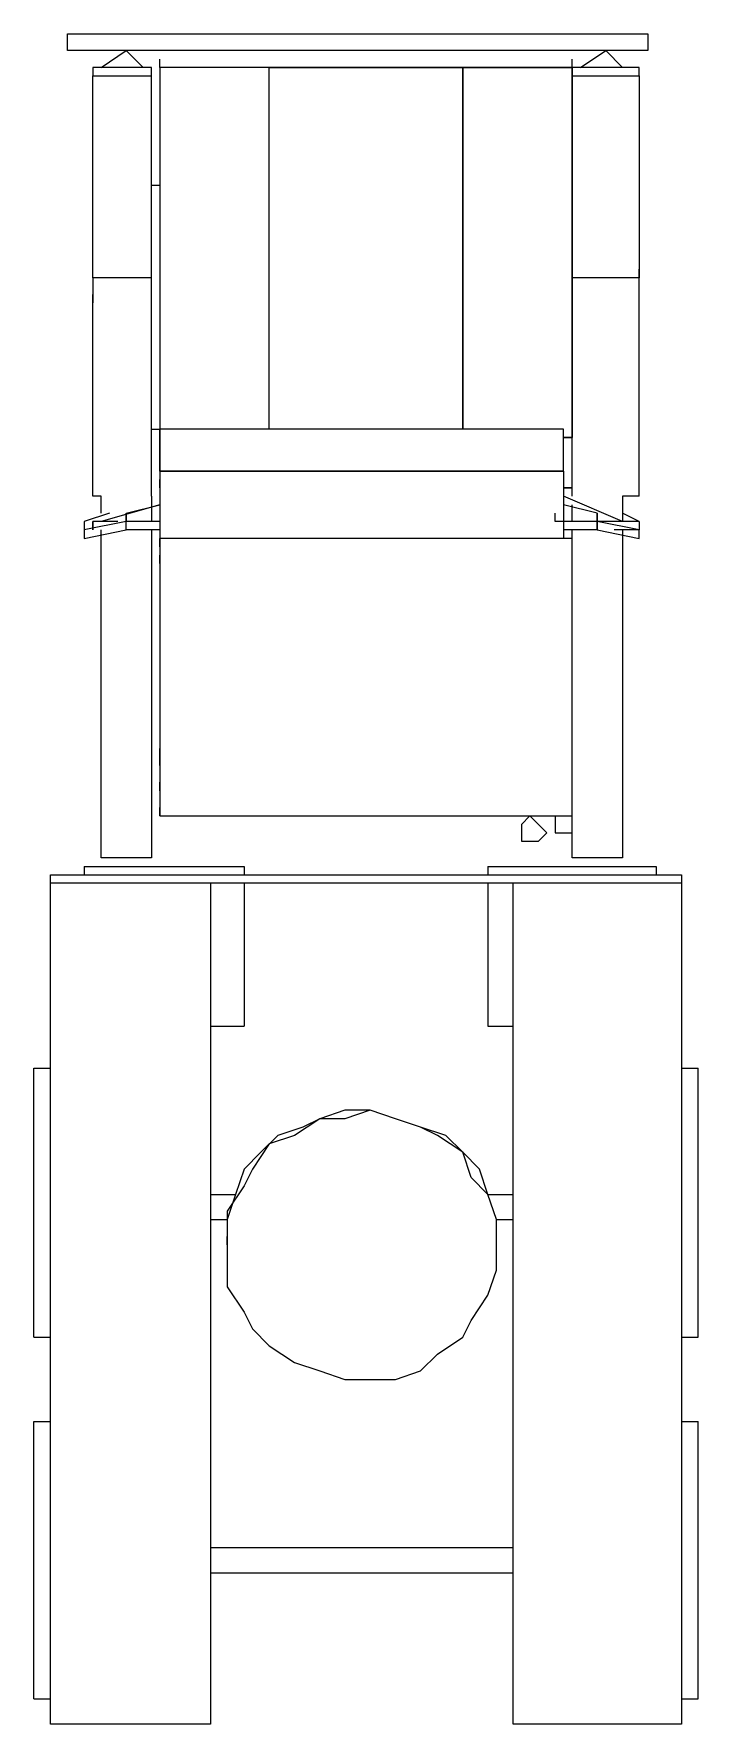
# Model space of a CAD drawing. Header units: inches. Extents: x -1128 to 651, y 96 to 845.
# Drawn here: x -1070.43 to -1068.19, y 729.51 to 735.22 of the extents above; entities that cross this region are included whole.
import ezdxf

# ---------------------------------------------------------------- set-up
doc = ezdxf.new("R2010")
doc.units = ezdxf.units.IN
doc.header["$MEASUREMENT"] = 0
doc.layers.add('Equipment', color=7, linetype='Continuous', lineweight=0)

msp = doc.modelspace()

# ---------------------------------------------------------------- linework, layer by layer
at = {"layer": 'Equipment', "color": 0}
for points in [[(-1070.3174, 735.1604), (-1070.3174, 735.2172)], [(-1070.3174, 735.2172), (-1068.3577, 735.2172)], [(-1068.3577, 735.2172), (-1068.3577, 735.1604)], [(-1068.3577, 735.1604), (-1070.3174, 735.1604)], [(-1070.2037, 735.1036), (-1070.1185, 735.1604), (-1070.0618, 735.1036)], [(-1070.0049, 735.1036), (-1070.0049, 735.132)], [(-1068.6134, 735.1036), (-1068.6134, 735.132)], [(-1068.5849, 735.1036), (-1068.4998, 735.1604), (-1068.4429, 735.1036)], [(-1070.0334, 735.1036), (-1070.2321, 735.1036)], [(-1070.2321, 735.1036), (-1070.2321, 735.0753)], [(-1070.2321, 734.3936), (-1070.2321, 735.0753)], [(-1070.2321, 735.0753), (-1070.0334, 735.0753)], [(-1070.0334, 735.0753), (-1070.0334, 735.1036)], [(-1070.0334, 734.3084), (-1070.0334, 735.0753)], [(-1068.6134, 735.1036), (-1070.0049, 735.1036)], [(-1070.0049, 735.1036), (-1070.0049, 733.854)], [(-1069.6357, 735.1036), (-1070.0049, 735.1036)], [(-1069.6357, 733.8825), (-1069.6357, 735.1036)], [(-1069.6357, 735.1036), (-1068.9826, 735.1036)], [(-1068.9826, 733.8825), (-1068.9826, 735.1036)], [(-1068.9826, 735.1036), (-1068.9826, 733.8825)], [(-1068.9826, 735.0753), (-1068.9826, 735.1036)], [(-1068.9826, 735.1036), (-1068.6134, 735.1036)], [(-1068.6134, 735.1036), (-1068.6134, 733.854), (-1068.6418, 733.854)], [(-1068.6134, 735.0753), (-1068.6134, 735.1036)], [(-1068.6134, 735.1036), (-1068.6134, 733.9961)], [(-1068.6134, 735.0753), (-1068.6134, 735.1036)], [(-1068.6134, 735.1036), (-1068.6134, 734.8197)], [(-1068.3862, 735.1036), (-1068.6134, 735.1036)], [(-1068.6134, 734.3936), (-1068.6134, 735.0753)], [(-1068.6134, 735.0753), (-1068.3862, 735.0753)], [(-1068.3862, 735.0753), (-1068.3862, 735.1036)], [(-1068.3862, 735.0753), (-1068.3862, 734.3936)], [(-1070.0334, 734.9617), (-1070.0334, 734.99)], [(-1070.0334, 733.6553), (-1070.0334, 734.9617)], [(-1068.6134, 734.8197), (-1068.6134, 734.8481)], [(-1068.6134, 733.6553), (-1068.6134, 734.8197)], [(-1068.6134, 734.7061), (-1068.6134, 734.7345)], [(-1070.0334, 734.7061), (-1070.0049, 734.7061)], [(-1070.2321, 734.3936), (-1070.2321, 734.422)], [(-1070.2321, 734.3936), (-1070.2321, 734.3084)], [(-1070.0334, 734.3936), (-1070.2321, 734.3936)], [(-1070.0334, 734.3936), (-1070.2321, 734.3936)], [(-1068.3862, 734.3936), (-1068.6134, 734.3936)], [(-1068.3862, 734.3084), (-1068.3862, 734.3936), (-1068.6134, 734.3936)], [(-1068.6134, 734.3936), (-1068.6134, 734.3084)], [(-1068.3862, 734.3936), (-1068.3862, 734.422)], [(-1070.2321, 734.3084), (-1070.2321, 734.3368)], [(-1068.3862, 734.3084), (-1068.3862, 734.3368)], [(-1070.2321, 733.6553), (-1070.2321, 734.3084)], [(-1068.3862, 733.6553), (-1068.3862, 734.3084)], [(-1068.6134, 733.9961), (-1068.6134, 734.0245)], [(-1070.0334, 733.8825), (-1070.0049, 733.8825)], [(-1070.0049, 733.854), (-1070.0049, 733.8825)], [(-1068.6418, 733.8825), (-1070.0049, 733.8825)], [(-1070.0049, 733.7404), (-1070.0049, 733.8825)], [(-1070.0049, 733.854), (-1070.0049, 733.8825)], [(-1068.6418, 733.7404), (-1068.6418, 733.8825)], [(-1068.6134, 733.8825), (-1068.6134, 733.9109)], [(-1070.0049, 733.854), (-1070.0049, 733.6836)], [(-1068.6418, 733.854), (-1068.6134, 733.854)], [(-1068.6134, 733.6836), (-1068.6134, 733.854)], [(-1070.0049, 733.7404), (-1070.0049, 733.7689)], [(-1068.6418, 733.7404), (-1068.6418, 733.7689)], [(-1068.6418, 733.7404), (-1068.6418, 733.7689)], [(-1070.0049, 733.7404), (-1068.6418, 733.7404)], [(-1070.0049, 733.7404), (-1070.0049, 733.712)], [(-1068.6418, 733.7404), (-1070.0049, 733.7404)], [(-1070.0049, 733.6836), (-1070.0049, 733.712)], [(-1070.0049, 733.6836), (-1070.0049, 733.712)], [(-1070.0049, 733.712), (-1070.0049, 733.4848)], [(-1068.6418, 733.7404), (-1068.6418, 733.5132)], [(-1068.6418, 733.7404), (-1068.6418, 733.712)], [(-1070.2037, 733.6553), (-1070.2321, 733.6553)], [(-1070.2037, 733.5984), (-1070.2037, 733.6553)], [(-1070.0334, 733.6553), (-1070.0334, 733.6836)], [(-1070.0334, 733.6553), (-1070.0334, 733.57)], [(-1070.0049, 733.6836), (-1070.0049, 733.57)], [(-1070.0049, 733.6836), (-1070.0049, 733.57)], [(-1068.6418, 733.6836), (-1068.6134, 733.6836)], [(-1068.6134, 733.6836), (-1068.6418, 733.6836)], [(-1068.4429, 733.57), (-1068.6418, 733.6553)], [(-1068.6134, 733.6553), (-1068.6134, 733.6836)], [(-1068.6134, 733.6553), (-1068.6134, 733.6836)], [(-1068.6134, 733.6553), (-1068.6134, 733.6836)], [(-1068.3862, 733.6553), (-1068.4429, 733.6553)], [(-1068.4429, 733.6553), (-1068.4429, 733.57)], [(-1070.1754, 733.5984), (-1070.2606, 733.57)], [(-1070.1185, 733.5984), (-1070.0049, 733.6268), (-1070.2037, 733.57)], [(-1070.1185, 733.57), (-1070.1185, 733.5984)], [(-1070.1185, 733.57), (-1070.1185, 733.5984)], [(-1070.1185, 733.5984), (-1070.1185, 733.57)], [(-1068.6701, 733.57), (-1068.6701, 733.5984)], [(-1068.5281, 733.5984), (-1068.6418, 733.6268)], [(-1068.6134, 733.57), (-1068.6134, 733.6268)], [(-1068.6134, 733.57), (-1068.6134, 733.6268)], [(-1068.5281, 733.5984), (-1068.5281, 733.57)], [(-1068.5281, 733.5984), (-1068.5281, 733.57)], [(-1068.5281, 733.57), (-1068.5281, 733.5984)], [(-1068.3862, 733.57), (-1068.4429, 733.5984)], [(-1070.2606, 733.57), (-1070.2606, 733.5417)], [(-1070.1185, 733.57), (-1070.2606, 733.5417)], [(-1070.2606, 733.5417), (-1070.2606, 733.5132)], [(-1070.2606, 733.5132), (-1070.1185, 733.5417)], [(-1070.2321, 733.57), (-1070.2321, 733.5417)], [(-1070.147, 733.57), (-1070.2321, 733.57)], [(-1070.2321, 733.5417), (-1070.2321, 733.57)], [(-1070.2037, 732.434), (-1070.2037, 733.5417)], [(-1070.1185, 733.5417), (-1070.1185, 733.57)], [(-1070.1185, 733.5417), (-1070.1185, 733.57)], [(-1070.0049, 733.57), (-1070.1185, 733.57)], [(-1070.0049, 733.5417), (-1070.1185, 733.5417)], [(-1070.0334, 733.5417), (-1070.0334, 732.434)], [(-1070.0049, 733.5417), (-1070.0049, 732.7748)], [(-1070.0049, 733.5417), (-1070.0049, 732.7464)], [(-1068.3862, 733.57), (-1068.6701, 733.57)], [(-1068.5281, 733.5417), (-1068.6418, 733.5417)], [(-1068.6134, 732.434), (-1068.6134, 733.5417)], [(-1068.6134, 732.7181), (-1068.6134, 733.5417)], [(-1068.5281, 733.57), (-1068.5281, 733.5417)], [(-1068.5281, 733.5417), (-1068.5281, 733.57)], [(-1068.3862, 733.5417), (-1068.5281, 733.57)], [(-1068.5281, 733.5417), (-1068.3862, 733.5132)], [(-1068.3862, 733.5417), (-1068.4713, 733.5417)], [(-1068.4429, 733.5417), (-1068.4429, 732.434)], [(-1068.3862, 733.57), (-1068.3862, 733.5417)], [(-1068.3862, 733.57), (-1068.3862, 733.5417)], [(-1068.3862, 733.5132), (-1068.3862, 733.5417)], [(-1068.6134, 733.5132), (-1070.0049, 733.5132)], [(-1070.0049, 733.4848), (-1070.0049, 733.5132)], [(-1070.0049, 733.5132), (-1070.0049, 732.5761)], [(-1070.0049, 733.4848), (-1070.0049, 733.4281)], [(-1068.6134, 732.5761), (-1068.6134, 733.5132)], [(-1070.0049, 733.4281), (-1070.0049, 733.4564)], [(-1070.0049, 732.7748), (-1070.0049, 732.8032)], [(-1070.0049, 732.7464), (-1070.0049, 732.7748)], [(-1070.0049, 732.7464), (-1070.0049, 732.6612)], [(-1068.6134, 732.7181), (-1068.6134, 732.7464)], [(-1070.0049, 732.6612), (-1070.0049, 732.6897)], [(-1068.6134, 732.6897), (-1068.6134, 732.7181)], [(-1068.6134, 732.5192), (-1068.6134, 732.6897)], [(-1070.0049, 732.6612), (-1070.0049, 732.5761)], [(-1070.0049, 732.5761), (-1070.0049, 732.6045)], [(-1070.0049, 732.5761), (-1068.6134, 732.5761)], [(-1068.6985, 732.5192), (-1068.727, 732.5476), (-1068.7554, 732.5761), (-1068.7837, 732.5476), (-1068.7837, 732.4909), (-1068.7554, 732.4909), (-1068.727, 732.4909), (-1068.6985, 732.5192)], [(-1068.6701, 732.5761), (-1068.6701, 732.5192)], [(-1068.6701, 732.5192), (-1068.6134, 732.5192)], [(-1070.0334, 732.434), (-1070.2037, 732.434)], [(-1068.4429, 732.434), (-1068.6134, 732.434)], [(-1070.3741, 732.3772), (-1068.2441, 732.3772)], [(-1070.3741, 732.3489), (-1070.3741, 732.3772)], [(-1070.2606, 732.4056), (-1069.7209, 732.4056)], [(-1070.2606, 732.4056), (-1070.2606, 732.3772)], [(-1069.7209, 732.4056), (-1069.7209, 732.3772)], [(-1068.8974, 732.4056), (-1068.3293, 732.4056)], [(-1068.8974, 732.4056), (-1068.8974, 732.3772)], [(-1068.3293, 732.4056), (-1068.3293, 732.3772)], [(-1068.2441, 732.3772), (-1068.2441, 732.3489)], [(-1068.2441, 732.3489), (-1070.3741, 732.3489)], [(-1070.3741, 729.5089), (-1070.3741, 732.3489)], [(-1069.8346, 732.3489), (-1069.8346, 729.5089)], [(-1069.7209, 732.3489), (-1069.7209, 731.8661)], [(-1068.8974, 732.3489), (-1068.8974, 731.8661)], [(-1068.8121, 729.5089), (-1068.8121, 732.3489)], [(-1068.2441, 732.3489), (-1068.2441, 729.5089)], [(-1069.8346, 731.8661), (-1069.7209, 731.8661)], [(-1068.8974, 731.8661), (-1068.8121, 731.8661)], [(-1070.4309, 730.8153), (-1070.4309, 731.724)], [(-1070.4309, 731.724), (-1070.3741, 731.724)], [(-1068.2441, 731.724), (-1068.1874, 731.724)], [(-1068.1874, 730.8153), (-1068.1874, 731.724)], [(-1068.869, 731.1276), (-1068.869, 731.2128), (-1068.8974, 731.2981), (-1068.9257, 731.3832), (-1068.9826, 731.44), (-1069.0393, 731.4968), (-1069.1246, 731.5253), (-1069.2098, 731.5536), (-1069.2949, 731.582), (-1069.3801, 731.582), (-1069.4654, 731.5536), (-1069.5221, 731.5253), (-1069.6074, 731.4968), (-1069.6641, 731.44), (-1069.7209, 731.3832), (-1069.7493, 731.2981), (-1069.7777, 731.2128), (-1069.7777, 731.1276)], [(-1068.869, 731.1276), (-1068.869, 731.2128), (-1068.8974, 731.2981), (-1068.9541, 731.3548), (-1068.9826, 731.44), (-1069.0677, 731.4968), (-1069.1246, 731.5253), (-1069.2098, 731.5536), (-1069.2949, 731.582), (-1069.3801, 731.5536), (-1069.4654, 731.5536), (-1069.5506, 731.4968), (-1069.6357, 731.4684), (-1069.6926, 731.3832), (-1069.7209, 731.3264), (-1069.7777, 731.2412), (-1069.7777, 730.9856), (-1069.7209, 730.9004), (-1069.6926, 730.8436), (-1069.6357, 730.7868), (-1069.5506, 730.73), (-1069.4654, 730.7017), (-1069.3801, 730.6732), (-1069.2949, 730.6732), (-1069.2098, 730.6732), (-1069.1246, 730.7017), (-1069.0677, 730.7584), (-1068.9826, 730.8153), (-1068.9541, 730.872), (-1068.8974, 730.9572), (-1068.869, 731.0425), (-1068.869, 731.1276)], [(-1069.8346, 731.2981), (-1069.7493, 731.2981)], [(-1068.8974, 731.2981), (-1068.8121, 731.2981)], [(-1069.8346, 731.2128), (-1069.7777, 731.2128)], [(-1068.869, 731.2128), (-1068.8121, 731.2128)], [(-1069.7777, 731.1276), (-1069.7777, 731.1561)], [(-1068.869, 731.1276), (-1068.869, 731.1561)], [(-1070.4309, 730.8153), (-1070.3741, 730.8153)], [(-1068.2441, 730.8153), (-1068.1874, 730.8153)], [(-1070.4309, 730.5312), (-1070.3741, 730.5312)], [(-1070.4309, 729.594), (-1070.4309, 730.5312)], [(-1068.2441, 730.5312), (-1068.1874, 730.5312)], [(-1068.1874, 729.594), (-1068.1874, 730.5312)], [(-1069.8346, 730.1053), (-1068.8121, 730.1053)], [(-1069.8346, 730.02), (-1068.8121, 730.02)], [(-1070.4309, 729.594), (-1070.3741, 729.594)], [(-1068.2441, 729.594), (-1068.1874, 729.594)], [(-1069.8346, 729.5089), (-1070.3741, 729.5089)], [(-1068.2441, 729.5089), (-1068.8121, 729.5089)]]:
    msp.add_lwpolyline(points, dxfattribs=at)

doc.saveas('drawing.dxf')
